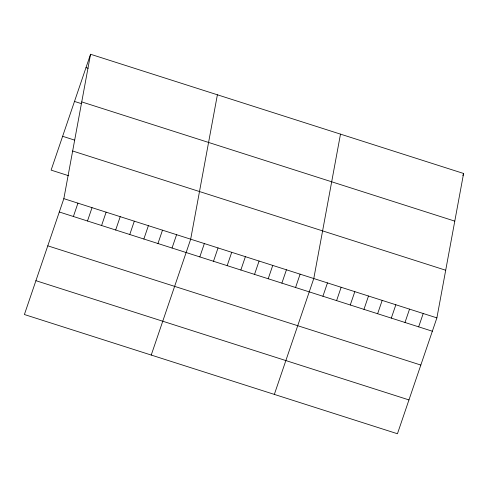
<?xml version="1.0" encoding="UTF-8"?>
<svg xmlns="http://www.w3.org/2000/svg" width="488" height="488" viewBox="0 0 488 488"><rect width="100%" height="100%" fill="white"/><g stroke="black" fill="none" stroke-linecap="round" stroke-linejoin="round"><path stroke-width="0.73" d="M63.843 198.653L90.554 54.253L463.6 173.478L436.888 317.877L397.445 433.747L24.4 314.522L63.843 198.653L436.888 317.877M217.392 94.788L190.68 239.187L151.237 355.057M340.496 134.133L313.784 278.532L274.341 394.402M90.554 54.253L51.112 170.123L68.729 175.753M73.395 216.501L77.94 203.154M87.486 221.003L92.031 207.662M101.583 225.505L106.122 212.164M115.674 230.013L120.213 216.666M129.765 234.514L134.31 221.174M143.856 239.022L148.401 225.676M157.953 243.524L162.492 230.184M172.044 248.026L176.589 234.685M199.818 256.901L204.356 243.561M213.494 261.275L218.038 247.934M227.17 265.649L231.715 252.302M240.852 270.017L245.391 256.676M254.529 274.39L259.073 261.049M268.205 278.764L272.749 265.417M281.887 283.131L286.425 269.791M295.563 287.505L300.108 274.164M322.922 296.246L327.46 282.906M336.598 300.62L341.142 287.279M350.274 304.994L354.819 291.647M363.957 309.361L368.495 296.021M377.633 313.735L382.177 300.394M391.315 318.109L395.853 304.762M404.991 322.476L409.536 309.136M462.88 175.589L463.6 173.478M418.667 326.85L423.212 313.51M86.01 67.594L88.127 68.271M81.74 101.907L454.785 221.131M74.493 101.431L81.539 103.682M62.629 136.286L74.609 140.117M72.657 150.999L445.703 270.23M59.304 211.993L432.35 331.224M47.787 245.83L420.827 365.055M35.917 280.685L408.962 399.916"/></g></svg>
